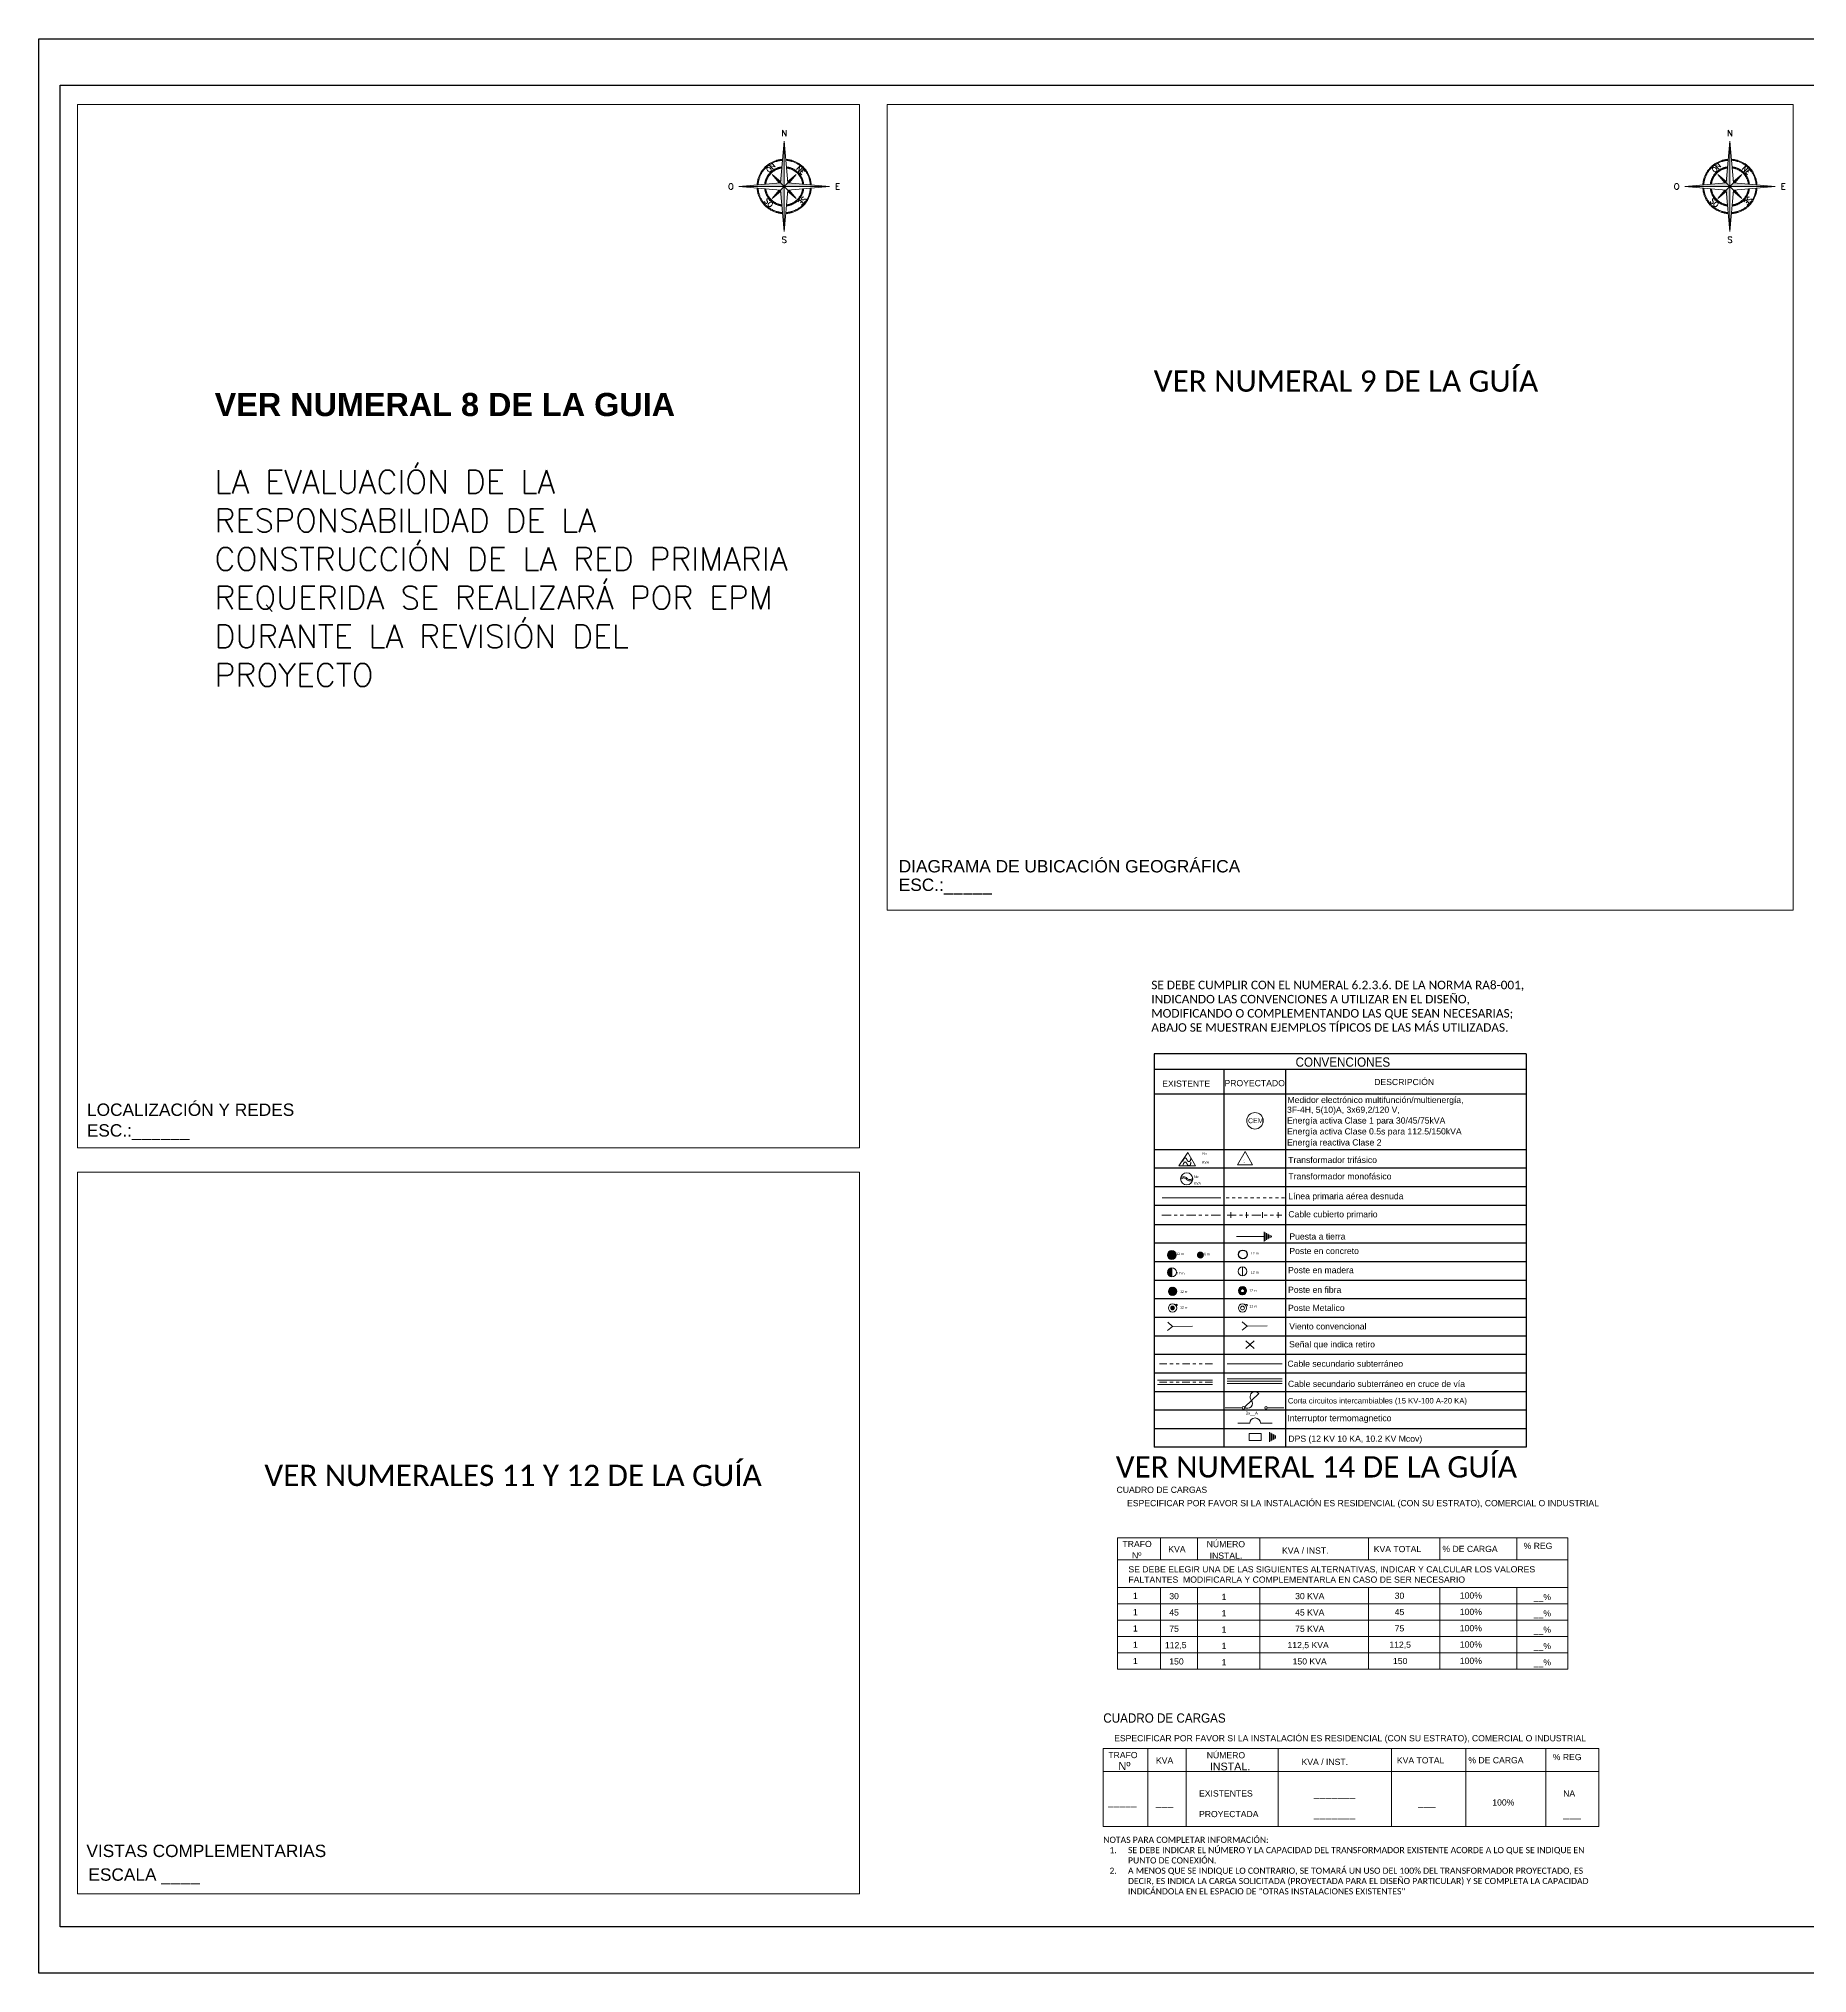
# Model space of a CAD drawing. Header units: millimetres. Extents: x 168 to 394, y 129 to 255.
# Drawn here: x 246.3 to 303.6, y 171.6 to 234.2 of the extents above; entities that cross this region are included whole.
import ezdxf
from ezdxf.enums import TextEntityAlignment as Align

# ---------------------------------------------------------------- set-up
doc = ezdxf.new("R2010")
doc.units = ezdxf.units.MM
for name, pattern in [('ACAD_ISO09W100', [45, 24, -3, 6, -3, 6, -3]), ('ACAD_ISO12W100', [21, 12, -3, 0, -3, 0, -3]), ('DASHEDX2', [1.5, 1, -0.5]), ('HIDDEN', [0.375, 0.25, -0.125])]:
    doc.linetypes.add(name, pattern=pattern)
for name, color, linetype, lineweight in [('Cuadro de Carga', 7, 'Continuous', 25), ('Cuadro de conveciones', 7, 'Continuous', 25), ('Electricos', 6, 'Continuous', 20), ('Esquemas', 7, 'Continuous', 13), ('Norte', 6, 'Continuous', 13), ('Rotulo', 7, 'Continuous', 30), ('textos', 7, 'Continuous', 13)]:
    doc.layers.add(name, color=color, linetype=linetype, lineweight=lineweight)
doc.layers.add('Viewports', color=7, linetype='Continuous', plot=False)
doc.styles.add('0.08', font='', dxfattribs={"height": 0.08})
doc.styles.add('0.2', font='', dxfattribs={"height": 0.2})
doc.styles.add('0.3', font='', dxfattribs={"height": 0.3})
doc.styles.add('0.4', font='', dxfattribs={"height": 0.4})
doc.styles.add('Arial (bold italic)', font='romans.shx')
doc.styles.add('Arial (italic)', font='romans.shx')
doc.styles.add('RomanS', font='romans.shx')
doc.styles.get("Standard").update_dxf_attribs({"font": '', "height": 0.1})
doc.styles.add('Textos Titulos', font='', dxfattribs={"height": 0.2})
doc.styles.get('0.08').set_extended_font_data('@Arial Unicode MS')
doc.styles.get('0.2').set_extended_font_data('@Arial Unicode MS')
doc.styles.get('0.3').set_extended_font_data('@Arial Unicode MS')
doc.styles.get('0.4').set_extended_font_data('@Arial Unicode MS')
doc.styles.get('Standard').set_extended_font_data('@Arial Unicode MS')
doc.styles.get('Textos Titulos').set_extended_font_data('@Arial Unicode MS')
doc.linetypes.add('L-SEC-P', pattern='A,0.30342,["I",RomanS,S=0.1536,R=0,X=0,Y=-0.079812],0.360527,-0.175074,0.110701,-0.192518,0.106971,-0.161469', length=1.41068)
pattern_1 = [(0, (0, 0), (0, 6.985), [5.08, -1.905]), (90, (0, 0), (-6.985, 4e-16), [5.08, -1.905])]

# ---------------------------------------------------------------- blocks, each defined once
blk = doc.blocks.new('NORTE')
at = {"layer": 'Norte'}
for p, q in [((0, 5.6), (-0.46, 0.46)), ((0, -5.6), (0, 5.6)), ((0.46, 0.46), (0, 5.6)), ((-5.6, 0), (-0.46, 0.46)), ((1.48, 1.48), (-1.48, -1.48)), ((-1.48, 1.48), (1.48, -1.48)), ((-0.62, 0.45), (-1.48, 1.48)), ((-1.48, 1.48), (-0.45, 0.62)), ((1.48, 1.48), (0.45, 0.62)), ((5.6, 0), (0.46, 0.46)), ((0.62, 0.45), (1.48, 1.48)), ((-5.6, 0), (5.6, 0)), ((-0.46, -0.46), (-5.6, 0)), ((-0.62, -0.45), (-1.48, -1.48)), ((-1.48, -1.48), (-0.45, -0.62)), ((0, -5.6), (-0.46, -0.46)), ((0.46, -0.46), (0, -5.6)), ((1.48, -1.48), (0.45, -0.62)), ((0.46, -0.46), (5.6, 0)), ((0.62, -0.45), (1.48, -1.48))]:
    blk.add_line(p, q, dxfattribs=at)
for points in [[(-0.2, 3.35), (-1.03, 3.3), (-2.45, 2.45), (-3.3, 1.03), (-3.35, 0.2)], [(-0.2, 3.24), (-0.99, 3.19), (-2.36, 2.36), (-3.19, 0.99), (-3.24, 0.2)], [(-0.31, 2.41), (-0.85, 2.34), (-1.76, 1.76), (-2.34, 0.85), (-2.41, 0.31)], [(3.35, 0.2), (3.3, 1.03), (2.45, 2.45), (1.03, 3.3), (0.2, 3.35)], [(3.24, 0.2), (3.19, 0.99), (2.36, 2.36), (0.99, 3.19), (0.2, 3.24)], [(2.41, 0.31), (2.34, 0.85), (1.76, 1.76), (0.85, 2.34), (0.31, 2.41)], [(-0.3, 2.29), (-0.81, 2.22), (-1.67, 1.67), (-2.22, 0.81), (-2.29, 0.3)], [(2.29, 0.3), (2.22, 0.81), (1.67, 1.67), (0.81, 2.22), (0.3, 2.29)], [(-3.35, -0.2), (-3.3, -1.03), (-2.45, -2.45), (-1.03, -3.3), (-0.2, -3.35)], [(-3.24, -0.2), (-3.19, -0.99), (-2.36, -2.36), (-0.99, -3.19), (-0.2, -3.24)], [(-2.41, -0.31), (-2.34, -0.85), (-1.76, -1.76), (-0.85, -2.34), (-0.31, -2.41)], [(-2.29, -0.3), (-2.22, -0.81), (-1.67, -1.67), (-0.81, -2.22), (-0.3, -2.29)], [(0.2, -3.24), (0.99, -3.19), (2.36, -2.36), (3.19, -0.99), (3.24, -0.2)], [(0.2, -3.35), (1.03, -3.3), (2.45, -2.45), (3.3, -1.03), (3.35, -0.2)], [(0.3, -2.29), (0.81, -2.22), (1.67, -1.67), (2.22, -0.81), (2.29, -0.3)], [(0.31, -2.41), (0.85, -2.34), (1.76, -1.76), (2.34, -0.85), (2.41, -0.31)]]:
    blk.add_open_spline(points, degree=2, dxfattribs=at)
for points in [[(0, 0), (-0.46, 0.46), (0, 0), (0, 5.6)], [(-5.6, 0), (0, 0), (-5.6, 0), (-0.46, 0.46)], [(-0.46, 0.46), (-0.45, 0.62), (-0.46, 0.46), (-1.48, 1.48)], [(0, 0), (0.46, 0.46), (0, 0), (5.6, 0)], [(0.46, 0.46), (0.45, 0.62), (0.46, 0.46), (1.48, 1.48)], [(-0.46, -0.46), (-0.45, -0.62), (-0.46, -0.46), (-1.48, -1.48)], [(0, 0), (-0.46, -0.46), (0, 0), (0, -5.6)], [(0.46, -0.46), (0.45, -0.62), (0.46, -0.46), (1.48, -1.48)]]:
    blk.add_solid(points, dxfattribs=at)
for s, style, p in [('N', 'Arial (bold italic)', (0, 6.6)), ('O', 'Arial (italic)', (-6.6, 0)), ('E', 'Arial (italic)', (6.6, 0)), ('S', 'Arial (italic)', (0, -6.6))]:
    blk.add_text(s, height=0.75, dxfattribs=dict(at, style=style)).set_placement(p, align=Align.MIDDLE_CENTER)
at = {"layer": 'Norte', "style": 'Arial (italic)'}
for s, rotation, p in [('NO', 225, (-1.47, 2.94)), ('NE', 315, (1.43, 2.16)), ('SO', 315, (-2.54, -1.85)), ('SE', 225, (2.41, -1.19))]:
    blk.add_text(s, height=0.627, rotation=rotation, dxfattribs=at).set_placement(p)

msp = doc.modelspace()

# ---------------------------------------------------------------- hatches: boundary and pattern name
at = {"lineweight": 0}
h = msp.add_hatch(dxfattribs=at)
h.set_pattern_fill('ANGLE', color=256)
h.set_pattern_definition(pattern_1)
h.paths.add_polyline_path([(278.89166, 195.01573), (278.85537, 195.06695), (278.7167, 194.9368)])
h = msp.add_hatch(dxfattribs=at)
h.set_pattern_fill('ANGLE', color=256)
h.set_pattern_definition(pattern_1)
h.paths.add_polyline_path([(279.33556, 194.47127), (279.18771, 194.35266), (279.23097, 194.30946)])
h = msp.add_hatch(dxfattribs=at)
h.set_pattern_fill('ANGLE', color=256)
h.set_pattern_definition(pattern_1)
h.paths.add_polyline_path([(279.92986, 194.61226), (279.81327, 194.55364), (279.80532, 194.53304), (279.95011, 194.55285)])
h.paths.add_polyline_path([(279.81327, 194.55364), (279.75994, 194.52683), (279.80532, 194.53304)])
h = msp.add_hatch()
h.set_pattern_fill('ANGLE', color=256)
h.set_pattern_definition([(0, (1.884, 0), (0, 6.985), [5.08, -1.905]), (90, (1.884, 0), (-6.985, 4e-16), [5.08, -1.905])])
h.paths.add_polyline_path([(295.6039, 193.44683, 1), (295.31472, 193.44683, 1)])
h = msp.add_hatch()
h.set_pattern_fill('ANGLE', color=256)
h.set_pattern_definition([(0, (0, -2.267), (0, 6.985), [5.08, -1.905]), (90, (0, -2.267), (-6.985, 4e-16), [5.08, -1.905])])
h.paths.add_polyline_path([(293.72013, 191.17953, 1), (293.43095, 191.17953, 1)])
at = {"layer": 'Electricos'}
for points in [[(282.87903, 194.81254, 1), (283.16687, 194.81254, 1.00000241)], [(284.02857, 194.89091, 1), (283.86915, 194.7315, 1.00000241)], [(283.02728, 194.39495, 0.41421356), (282.88337, 194.25104, 0.41421356), (283.02728, 194.10713)]]:
    msp.add_hatch(color=256, dxfattribs=at).paths.add_polyline_path(points)
at = {"layer": 'Electricos', "linetype": 'ByBlock', "lineweight": -2}
h = msp.add_hatch(color=256, dxfattribs=at)
h.dxf.hatch_style = 1
h.paths.add_polyline_path([(283.1086, 193.63735, 1), (282.98672, 193.63735, 1)])
h = msp.add_hatch(color=256, dxfattribs=at)
h.dxf.hatch_style = 1
h.paths.add_polyline_path([(283.1086, 193.09562, 1), (282.98672, 193.09562, 1)])
at = {"layer": 'Electricos'}
h = msp.add_hatch(color=256, dxfattribs=at)
h.dxf.hatch_style = 1
h.paths.add_polyline_path([(283.20044, 193.19572, 1), (283.14516, 193.19572, 0.14097982), (283.14939, 193.18103, -0.01188317), (283.15333, 193.1761, 0.66682786)])

# ---------------------------------------------------------------- linework, layer by layer
at = {"layer": 'Cuadro de Carga', "lineweight": 0}
for p, q in [((282.65825, 185.66552), (282.65825, 184.94515)), ((283.85051, 185.66552), (283.85051, 184.94515)), ((285.86855, 185.66552), (285.86855, 184.94515)), ((289.39274, 185.66552), (289.39274, 184.94515)), ((291.70166, 185.66552), (291.70166, 184.94515)), ((294.19204, 185.66552), (294.19204, 184.94515)), ((281.27027, 184.94515), (295.83889, 184.94515)), ((281.27027, 184.05786), (295.83889, 184.05786)), ((282.65825, 184.05786), (282.65825, 183.52956)), ((283.85051, 184.05786), (283.85051, 183.52956)), ((285.86855, 184.05786), (285.86855, 183.52956)), ((289.39274, 184.05786), (289.39274, 183.52956)), ((291.70166, 184.05786), (291.70166, 183.52956)), ((294.19204, 184.05786), (294.19204, 183.52956)), ((281.27027, 183.52956), (295.83889, 183.52956)), ((282.65825, 183.52956), (282.65825, 183.00127)), ((283.85051, 183.52956), (283.85051, 183.00127)), ((285.86855, 183.52956), (285.86855, 183.00127)), ((289.39274, 183.52956), (289.39274, 183.00127)), ((291.70166, 183.52956), (291.70166, 183.00127)), ((294.19204, 183.52956), (294.19204, 183.00127)), ((281.27027, 183.00127), (295.83889, 183.00127)), ((282.65825, 183.00127), (282.65825, 182.47297)), ((283.85051, 183.00127), (283.85051, 182.47297)), ((285.86855, 183.00127), (285.86855, 182.47297)), ((289.39274, 183.00127), (289.39274, 182.47297)), ((291.70166, 183.00127), (291.70166, 182.47297)), ((294.19204, 183.00127), (294.19204, 182.47297)), ((281.27027, 182.47297), (295.83889, 182.47297)), ((282.65825, 182.47297), (282.65825, 181.94467)), ((283.85051, 182.47297), (283.85051, 181.94467)), ((285.86855, 182.47297), (285.86855, 181.94467)), ((289.39274, 182.47297), (289.39274, 181.94467)), ((291.70166, 182.47297), (291.70166, 181.94467)), ((294.19204, 182.47297), (294.19204, 181.94467)), ((281.27027, 181.94467), (295.83889, 181.94467)), ((282.65825, 181.94467), (282.65825, 181.41637)), ((283.85051, 181.94467), (283.85051, 181.41637)), ((285.86855, 181.94467), (285.86855, 181.41637)), ((289.39274, 181.94467), (289.39274, 181.41637)), ((291.70166, 181.94467), (291.70166, 181.41637)), ((294.19204, 181.94467), (294.19204, 181.41637)), ((280.80597, 178.84746), (296.83946, 178.84746)), ((280.80597, 178.84746), (280.80597, 176.32085)), ((282.24947, 178.84746), (282.24947, 176.32085)), ((283.48944, 178.84746), (283.48944, 176.32085)), ((286.47025, 178.84746), (286.47025, 176.32085)), ((290.13543, 178.84746), (290.13543, 176.32085)), ((292.53672, 178.84746), (292.53672, 176.32085)), ((295.12672, 178.84746), (295.12672, 176.32085)), ((296.83946, 178.84746), (296.83946, 176.32085)), ((280.80597, 178.09828), (296.83946, 178.09828)), ((280.80597, 176.32085), (296.83946, 176.32085))]:
    msp.add_line(p, q, dxfattribs=at)
msp.add_lwpolyline([(281.27027, 185.66552), (295.83889, 185.66552), (295.83889, 181.41637), (281.27027, 181.41637)], close=True, dxfattribs=at)
at = {"layer": 'Cuadro de conveciones'}
for p, q in [((294.48902, 201.31964), (282.45141, 201.31964)), ((294.48902, 200.81964), (282.45141, 200.81964)), ((294.48922, 200.01964), (282.45161, 200.01964)), ((294.48941, 198.21964), (282.45181, 198.21964)), ((294.48935, 197.61964), (282.45174, 197.61964)), ((294.48935, 197.01964), (282.45174, 197.01964)), ((294.48935, 196.41964), (282.45174, 196.41964)), ((294.48932, 195.7903), (282.45172, 195.7903)), ((294.48897, 195.1903), (282.45137, 195.1903)), ((294.48897, 194.5903), (282.45137, 194.5903)), ((294.48897, 193.9903), (282.45137, 193.9903)), ((294.48897, 193.3903), (282.45137, 193.3903)), ((294.48897, 192.7903), (282.45137, 192.7903)), ((294.48897, 192.1903), (282.45137, 192.1903)), ((294.48897, 191.5903), (282.45137, 191.5903)), ((294.48897, 190.9903), (282.45137, 190.9903)), ((294.48897, 190.3903), (282.45137, 190.3903)), ((294.48897, 189.7903), (282.45137, 189.7903)), ((294.48897, 189.1903), (282.45137, 189.1903)), ((294.49022, 189.1903), (282.45262, 189.1903)), ((294.49022, 188.5903), (282.45262, 188.5903))]:
    msp.add_line(p, q, dxfattribs=at)
for points in [[(282.45141, 201.31964), (282.45277, 188.5903)], [(294.48902, 201.31964), (294.48899, 188.5903)], [(284.70654, 200.81964), (284.70654, 188.5903)], [(286.70762, 200.81964), (286.70762, 188.5903)]]:
    msp.add_lwpolyline(points, dxfattribs=at)
at = {"layer": 'Electricos', "linetype": 'ByBlock'}
for p, q in [((282.915, 193.64398, -0.73298), (283.03615, 193.50502, -0.73298)), ((282.91927, 193.60329, -0.73298), (282.98405, 193.52074, -0.73298)), ((282.9227, 193.68238, -0.73298), (283.07297, 193.50695, -0.73298)), ((282.93417, 193.70637, -0.73298), (282.98744, 193.64669, -0.73298)), ((282.94861, 193.72586, -0.73298), (282.99729, 193.67165, -0.73298)), ((282.96687, 193.74279, -0.73298), (283.01731, 193.6902, -0.73298)), ((282.99041, 193.75721, -0.73298), (283.04821, 193.69829, -0.73298)), ((283.01674, 193.76653, -0.73298), (283.17671, 193.60589, -0.73298)), ((283.05013, 193.57646, -0.73298), (283.1034, 193.51678, -0.73298)), ((283.0535, 193.77005, -0.73298), (283.18048, 193.63916, -0.73298)), ((283.07636, 193.58359, -0.73298), (283.12503, 193.52938, -0.73298)), ((283.08571, 193.76462, -0.73298), (283.17505, 193.67499, -0.73298)), ((283.0992, 193.60482, -0.73298), (283.14963, 193.55223, -0.73298)), ((283.1086, 193.63673, -0.73298), (283.1664, 193.57781, -0.73298)), ((285.17835, 193.66301), (285.29951, 193.52405)), ((285.18263, 193.62232), (285.24741, 193.53977)), ((285.18606, 193.70141), (285.33633, 193.52598)), ((285.19753, 193.7254), (285.2508, 193.66572)), ((285.21197, 193.74489), (285.26064, 193.69068)), ((285.23023, 193.76182), (285.28067, 193.70923)), ((285.25377, 193.77624), (285.31157, 193.71732)), ((285.2801, 193.78556), (285.44007, 193.62492)), ((285.31349, 193.59549), (285.36675, 193.53581)), ((285.31686, 193.78908), (285.44384, 193.65819)), ((285.33971, 193.60262), (285.38839, 193.54841)), ((285.34906, 193.78365), (285.43841, 193.69402)), ((285.36255, 193.62385), (285.41299, 193.57126)), ((285.37196, 193.65576), (285.42976, 193.59684))]:
    msp.add_line(p, q, dxfattribs=at)
at = {"layer": 'Electricos'}
for p, q in [((285.41567, 192.03078), (285.69261, 191.78499)), ((285.41605, 191.78456), (285.69223, 192.03121))]:
    msp.add_line(p, q, dxfattribs=at)
for points in [[(283.25453, 197.69555), (283.54558, 198.12535), (283.79278, 197.6972)], [(285.14504, 197.73245), (285.39223, 198.1606), (285.63942, 197.73245)], [(285.91279, 188.80934), (285.91279, 189.03683), (285.52316, 189.03683), (285.52316, 188.80934)]]:
    msp.add_lwpolyline(points, close=True, dxfattribs=at)
for points in [[(283.37669, 197.84046), (283.3858, 197.86471), (283.39394, 197.88445), (283.40121, 197.90022), (283.4077, 197.9126), (283.41354, 197.92212), (283.4188, 197.92936), (283.42359, 197.93485), (283.42802, 197.93917), (283.43217, 197.94278), (283.43609, 197.9458), (283.43983, 197.94827), (283.44341, 197.95021), (283.44688, 197.95166), (283.45028, 197.95266), (283.45364, 197.95323), (283.45701, 197.95341), (283.46042, 197.95323), (283.46385, 197.95269), (283.4673, 197.95179), (283.47074, 197.95051), (283.47415, 197.94885), (283.47753, 197.9468), (283.48085, 197.94437), (283.4841, 197.94155), (283.48727, 197.93833), (283.49034, 197.93475), (283.49333, 197.93087), (283.49622, 197.92672), (283.49903, 197.92234), (283.50175, 197.91779), (283.50438, 197.9131), (283.50692, 197.90833), (283.50937, 197.9035), (283.51176, 197.89866), (283.51413, 197.89381), (283.51648, 197.88899), (283.51886, 197.88421), (283.52129, 197.87949), (283.52379, 197.87487), (283.5264, 197.87036), (283.52914, 197.86598), (283.53201, 197.86178), (283.535, 197.85779), (283.53811, 197.85404), (283.54132, 197.85059), (283.54465, 197.84747), (283.54807, 197.84471), (283.55159, 197.84236), (283.5552, 197.84044), (283.55889, 197.83895), (283.56266, 197.83785), (283.5665, 197.83714), (283.57041, 197.83678), (283.57438, 197.83675), (283.57841, 197.83704), (283.58248, 197.83761), (283.5866, 197.83846), (283.59073, 197.8396), (283.59483, 197.84105), (283.59888, 197.84283), (283.60284, 197.84497), (283.60668, 197.84749), (283.61036, 197.85041), (283.61385, 197.85375), (283.61712, 197.85752), (283.62016, 197.8617), (283.62296, 197.86625), (283.62549, 197.87113), (283.62776, 197.8763), (283.62976, 197.88171), (283.63146, 197.88734), (283.63286, 197.89314), (283.63396, 197.89909), (283.63483, 197.90526), (283.63553, 197.91173), (283.63613, 197.91859), (283.63671, 197.92591), (283.63734, 197.93378), (283.63809, 197.94229), (283.63904, 197.95151)], [(283.37669, 197.70947), (283.3858, 197.73372), (283.39394, 197.75346), (283.40121, 197.76924), (283.4077, 197.78161), (283.41354, 197.79114), (283.4188, 197.79837), (283.42359, 197.80387), (283.42802, 197.80819), (283.43217, 197.8118), (283.43609, 197.81482), (283.43983, 197.81728), (283.44341, 197.81922), (283.44688, 197.82067), (283.45028, 197.82167), (283.45364, 197.82224), (283.45701, 197.82242), (283.46042, 197.82225), (283.46385, 197.82171), (283.4673, 197.8208), (283.47074, 197.81952), (283.47415, 197.81786), (283.47753, 197.81582), (283.48085, 197.81339), (283.4841, 197.81056), (283.48727, 197.80734), (283.49034, 197.80377), (283.49333, 197.79988), (283.49622, 197.79573), (283.49903, 197.79135), (283.50175, 197.7868), (283.50438, 197.78211), (283.50692, 197.77734), (283.50937, 197.77251), (283.51176, 197.76767), (283.51413, 197.76282), (283.51648, 197.758), (283.51886, 197.75322), (283.52129, 197.74851), (283.52379, 197.74388), (283.5264, 197.73937), (283.52914, 197.735), (283.53201, 197.73079), (283.535, 197.7268), (283.53811, 197.72306), (283.54132, 197.7196), (283.54465, 197.71648), (283.54807, 197.71372), (283.55159, 197.71137), (283.5552, 197.70945), (283.55889, 197.70796), (283.56266, 197.70687), (283.5665, 197.70615), (283.57041, 197.70579), (283.57438, 197.70576), (283.57841, 197.70605), (283.58248, 197.70662), (283.5866, 197.70747), (283.59073, 197.70861), (283.59483, 197.71006), (283.59888, 197.71184), (283.60284, 197.71398), (283.60668, 197.7165), (283.61036, 197.71942), (283.61385, 197.72276), (283.61712, 197.72654), (283.62016, 197.73072), (283.62296, 197.73527), (283.62549, 197.74014), (283.62776, 197.74531), (283.62976, 197.75072), (283.63146, 197.75635), (283.63286, 197.76215), (283.63396, 197.76811), (283.63483, 197.77428), (283.63553, 197.78075), (283.63613, 197.7876), (283.63671, 197.79492), (283.63734, 197.8028), (283.63809, 197.8113), (283.63904, 197.82053)], [(285.11177, 195.41031), (285.72994, 195.41031), (286.00909, 195.41031)], [(286.00909, 195.25331), (286.00909, 195.5673)], [(286.04834, 195.27597), (286.04834, 195.54464)], [(286.08759, 195.29863), (286.08759, 195.52198)], [(286.12684, 195.32129), (286.12684, 195.49932)], [(286.16609, 195.34395), (286.16609, 195.47666)], [(286.20534, 195.36661), (286.20534, 195.454)], [(286.24459, 195.38927), (286.24459, 195.43134)], [(285.31102, 194.42562), (285.31102, 194.13815)], [(285.84483, 190.32912), (285.37188, 189.89317)], [(284.7494, 189.86656), (285.30378, 189.86656)], [(286.11493, 189.86656), (286.64645, 189.86656)], [(286.1836, 188.76518), (286.1836, 189.08099)], [(286.22308, 188.78797), (286.22308, 189.0582)], [(286.26256, 188.81077), (286.26256, 189.03541)], [(286.30203, 188.83356), (286.30203, 189.01262)], [(286.34151, 188.85635), (286.34151, 188.98983)], [(286.38099, 188.87914), (286.38099, 188.96704)]]:
    msp.add_lwpolyline(points, dxfattribs=at)
for points, format in [([(283.31021, 197.25852, -0.47743174), (283.50558, 197.25743, 0.46147548), (283.7007, 197.25612)], "xyb"), ([(283.31046, 197.29807, -0.47646542), (283.50558, 197.29668, 0.46233782), (283.70094, 197.29564)], "xyb"), ([(285.37188, 189.89317, 0.95052369), (285.59552, 190.1174, -1), (285.84483, 190.32912)], "xyb"), ([(285.18738, 188.92309, 0, 0, 0), (285.57775, 188.92309, 0.02171, 0, 0), (285.63461, 188.92309, 0, 0, 0)], "xyseb"), ([(286.1836, 188.92309, 0, 0, 0), (285.79324, 188.92309, 0.02171, 0, 0), (285.73638, 188.92309, 0, 0, 0)], "xyseb")]:
    msp.add_lwpolyline(points, format=format, dxfattribs=at)
at = {"layer": 'Electricos', "lineweight": 20, "ltscale": 0.25}
for points in [[(284.60472, 196.66566), (282.70767, 196.66566)], [(284.93283, 196.19901), (284.93305, 196.01436)], [(285.43687, 196.19901), (285.43709, 196.01436)], [(285.96301, 196.19901), (285.96323, 196.01436)], [(286.46476, 196.19901), (286.46498, 196.01436)]]:
    msp.add_lwpolyline(points, dxfattribs=at)
at = {"layer": 'Electricos', "linetype": 'HIDDEN', "lineweight": 20, "ltscale": 0.25}
msp.add_lwpolyline([(286.67536, 196.66566), (284.77831, 196.66566)], dxfattribs=at)
at = {"layer": 'Electricos', "linetype": 'ACAD_ISO12W100', "lineweight": 20, "ltscale": 0.025}
for points in [[(282.69831, 196.10669), (284.60472, 196.10669)], [(284.80976, 196.10669), (286.58747, 196.10669)]]:
    msp.add_lwpolyline(points, dxfattribs=at)
at = {"layer": 'Electricos', "elevation": -0.73298}
for points in [[(283.02728, 194.39495), (283.02728, 194.10713)], [(282.88384, 192.37154), (283.04766, 192.50351)], [(282.88924, 192.64193), (283.04766, 192.50351)], [(285.30029, 192.38272), (285.46412, 192.51469)], [(285.3057, 192.65311), (285.46412, 192.51469)]]:
    msp.add_lwpolyline(points, dxfattribs=at)
at = {"layer": 'Electricos', "linetype": 'ByBlock', "elevation": -0.73298}
msp.add_lwpolyline([(283.69782, 192.50868), (283.04766, 192.50351)], dxfattribs=at)
at = {"layer": 'Electricos', "linetype": 'DASHEDX2', "elevation": -0.73298}
msp.add_lwpolyline([(286.11428, 192.51987), (285.46412, 192.51469)], dxfattribs=at)
at = {"layer": 'Electricos', "linetype": 'ACAD_ISO09W100', "lineweight": 20, "ltscale": 0.01}
for points in [[(284.34449, 191.29407), (282.56325, 191.29407)], [(284.34334, 190.69407), (282.56211, 190.69407)]]:
    msp.add_lwpolyline(points, dxfattribs=at)
at = {"layer": 'Electricos', "linetype": 'L-SEC-P', "lineweight": 20, "ltscale": 0.4}
for points in [[(286.59852, 191.29407), (284.81728, 191.29407)], [(286.59691, 190.72995), (284.81567, 190.72995)]]:
    msp.add_lwpolyline(points, dxfattribs=at)
at = {"layer": 'Electricos', "lineweight": 20}
for points in [[(284.34334, 190.76602), (282.56211, 190.76602)], [(284.34334, 190.62211), (282.56211, 190.62211)], [(286.59691, 190.80191), (284.81567, 190.80191)], [(286.59691, 190.658), (284.81567, 190.658)]]:
    msp.add_lwpolyline(points, dxfattribs=at)
at = {"layer": 'Electricos', "linetype": 'ByBlock'}
for points in [[(285.1597, 189.36596), (285.54363, 189.36596)], [(285.89232, 189.36596), (286.27625, 189.36596)]]:
    msp.add_lwpolyline(points, dxfattribs=at)
at = {"layer": 'Electricos'}
for centre, radius in [((285.71572, 199.15617), 0.26648), ((283.50558, 197.27705), 0.19625), ((283.02295, 194.81254), 0.14392), ((283.02295, 194.81254), 0.14392), ((283.02295, 194.81254), 0.14392), ((283.02728, 194.25104, -0.73298), 0.14391), ((285.31102, 194.28206), 0.14391), ((285.34303, 189.86656), 0.03925), ((286.07568, 189.86656), 0.03925)]:
    msp.add_circle(centre, radius, dxfattribs=at)
at = {"layer": 'Electricos', "linetype": 'ByBlock'}
for centre, radius in [((283.04766, 193.63735, -0.73298), 0.13283), ((283.04766, 193.63735, -0.73298), 0.06094), ((285.31102, 193.65638), 0.13283), ((285.31102, 193.65638), 0.06094), ((283.04766, 193.09562, -0.73298), 0.13283), ((283.04766, 193.09562, -0.73298), 0.06094), ((283.1728, 193.19572, -0.73298), 0.02764), ((285.31102, 193.09562, -0.73298), 0.13283), ((285.31102, 193.09562, -0.73298), 0.06094), ((285.44189, 193.18739, -0.73298), 0.02764)]:
    msp.add_circle(centre, radius, dxfattribs=at)
msp.add_arc((285.71797, 189.36596), 0.17434, 0, 180, dxfattribs=at)
at = {"layer": 'Esquemas', "lineweight": 0}
for points in [[(247.60216, 232.04488), (272.91927, 232.04488), (272.91927, 198.27597), (247.60216, 198.27597)], [(273.8077, 232.04488), (303.13273, 232.04488), (303.13273, 205.96648), (273.8077, 205.96648)]]:
    msp.add_lwpolyline(points, close=True, dxfattribs=at)
at = {"layer": 'Esquemas'}
msp.add_lwpolyline([(247.60216, 197.4931), (272.91927, 197.4931), (272.91927, 174.13642), (247.60216, 174.13642)], close=True, dxfattribs=at)
at = {"layer": 'Rotulo'}
for points in [[(246.34809, 171.56972), (246.35344, 234.16972), (334.75127, 234.16972), (334.74593, 171.56972)], [(247.04732, 173.06972), (247.04732, 232.66972), (334.04732, 232.66972), (334.04732, 173.06972)]]:
    msp.add_lwpolyline(points, close=True, dxfattribs=at)
at = {"layer": 'Viewports'}
msp.add_circle((285.32335, 194.83033, 0.73298), 0.14392, dxfattribs=at)

# ---------------------------------------------------------------- block references
at = {"layer": 'Norte', "xscale": 0.2613554523714682, "yscale": 0.2613554523714682, "zscale": 0.2613554523714682}
for p in [(270.47797, 229.38918), (301.08673, 229.38918)]:
    msp.add_blockref('NORTE', p, dxfattribs=at)

# ---------------------------------------------------------------- texts
at = {"layer": 'Cuadro de Carga', "lineweight": 0}
for s, height, p in [('_____', 0.234541, (280.96811, 177.00569)), ('___', 0.24088, (282.51052, 176.99877))]:
    msp.add_text(s, height=height, dxfattribs=at).set_placement(p)
at = {"layer": 'Electricos', "style": '0.08'}
msp.add_text('3x__A', height=0.100007, dxfattribs=at).set_placement((285.4122, 189.64464))
at = {"layer": 'textos', "lineweight": 0}
for s, height, style, p in [('DIAGRAMA DE UBICACIÓN GEOGRÁFICA', 0.4, '0.4', (274.18504, 207.19208)), ('ESC.:_____', 0.4, '0.4', (274.18504, 206.59208)), ('LOCALIZACIÓN Y REDES', 0.4, '0.4', (247.91286, 199.31405)), ('ESC.:______', 0.4, '0.4', (247.90589, 198.64441)), ('CUADRO DE CARGAS', 0.2, '0.2', (281.23396, 187.11557)), ('TRAFO', 0.2, '0.2', (281.42617, 185.36236)), ('KVA', 0.2, '0.2', (282.90926, 185.19394)), ('NÚMERO', 0.2, '0.2', (284.15171, 185.35636)), ('KVA / INST.', 0.2, '0.2', (286.59071, 185.14913)), ('KVA TOTAL', 0.2, '0.2', (289.55903, 185.19789)), ('%%% DE CARGA', 0.2, '0.2', (291.78304, 185.20225)), ('%%% REG', 0.2, '0.2', (294.4095, 185.29999)), ('Nº', 0.2, '0.2', (281.7361, 184.9928)), ('INSTAL.', 0.2, '0.2', (284.24901, 184.98467)), ('1', 0.2, '0.2', (281.76589, 183.6864)), ('30', 0.2, '0.2', (282.94161, 183.6753)), ('1', 0.2, '0.2', (284.63536, 183.6495)), ('30 KVA', 0.2, '0.2', (287.01436, 183.67548)), ('30', 0.2, '0.2', (290.23746, 183.68858)), ('100%%%', 0.2, '0.2', (292.34516, 183.6946)), ('__%%%', 0.2, '0.2', (294.7365, 183.64647)), ('1', 0.2, '0.2', (281.76589, 183.1581)), ('1', 0.2, '0.2', (281.76589, 182.6298)), ('45', 0.2, '0.2', (282.94161, 183.147)), ('75', 0.2, '0.2', (282.94161, 182.6187)), ('1', 0.2, '0.2', (284.63536, 183.1212)), ('1', 0.2, '0.2', (284.63536, 182.59291)), ('45 KVA', 0.2, '0.2', (287.01436, 183.14718)), ('75 KVA', 0.2, '0.2', (287.01436, 182.61889)), ('45', 0.2, '0.2', (290.23746, 183.16028)), ('75', 0.2, '0.2', (290.23746, 182.63198)), ('100%%%', 0.2, '0.2', (292.34516, 183.16631)), ('100%%%', 0.2, '0.2', (292.34516, 182.63801)), ('__%%%', 0.2, '0.2', (294.7365, 183.11817)), ('1', 0.2, '0.2', (281.76589, 182.10151)), ('112,5', 0.2, '0.2', (282.80192, 182.09041)), ('1', 0.2, '0.2', (284.63536, 182.06461)), ('112,5 KVA', 0.2, '0.2', (286.76727, 182.09059)), ('112,5', 0.2, '0.2', (290.06404, 182.10369)), ('100%%%', 0.2, '0.2', (292.34516, 182.10971)), ('__%%%', 0.2, '0.2', (294.7365, 182.58988)), ('__%%%', 0.2, '0.2', (294.7365, 182.06158)), ('1', 0.2, '0.2', (281.76589, 181.57321)), ('150', 0.2, '0.2', (282.94161, 181.56211)), ('1', 0.2, '0.2', (284.63536, 181.53631)), ('150 KVA', 0.2, '0.2', (286.93399, 181.56229)), ('150', 0.2, '0.2', (290.18225, 181.57539)), ('100%%%', 0.2, '0.2', (292.34516, 181.58142)), ('__%%%', 0.2, '0.2', (294.7365, 181.53328)), ('TRAFO', 0.2, 'Textos Titulos', (280.96811, 178.53217)), ('KVA', 0.2, 'Textos Titulos', (282.51052, 178.35702)), ('NÚMERO', 0.2, 'Textos Titulos', (284.15487, 178.52594)), ('KVA / INST.', 0.2, 'Textos Titulos', (287.2213, 178.31042)), ('KVA TOTAL', 0.2, 'Textos Titulos', (290.30837, 178.36113)), ('%%% DE CARGA', 0.2, 'Textos Titulos', (292.62136, 178.36566)), ('%%% REG', 0.2, 'Textos Titulos', (295.35288, 178.46732)), ('EXISTENTES', 0.2, 'Textos Titulos', (283.90387, 177.29033)), ('100%%%', 0.2, 'Textos Titulos', (293.39643, 176.99877)), ('NA', 0.2, 'Textos Titulos', (295.68988, 177.29033)), ('PROYECTADA', 0.2, 'Textos Titulos', (283.90387, 176.62307))]:
    msp.add_text(s, height=height, dxfattribs=dict(at, style=style)).set_placement(p)
at = {"layer": 'textos', "style": '0.3', "width": 0.9}
msp.add_text('CONVENCIONES', height=0.3, dxfattribs=at).set_placement((287.02978, 200.90473))
at = {"layer": 'textos'}
for s, height, style, p in [('EXISTENTE', 0.2, '0.2', (282.7119, 200.25843)), ('PROYECTADO', 0.2, '0.2', (284.72776, 200.2741)), ('DESCRIPCIÓN', 0.2, '0.2', (289.57403, 200.31033)), ('Medidor electrónico multifunción/multienergía,', 0.2, '0.2', (286.76657, 199.73018)), ('3F-4H, 5(10)A, 3x69,2/120 V,', 0.2, '0.2', (286.75204, 199.41357)), ('Energía activa Clase 1 para 30/45/75kVA', 0.2, '0.2', (286.75204, 199.06381)), ('Energía activa Clase 0.5s para 112.5/150kVA', 0.2, '0.2', (286.75204, 198.71303)), ('Energía reactiva Clase 2 ', 0.2, '0.2', (286.75204, 198.35551)), (' 1 ', 0.08, '0.08', (285.30677, 197.8141)), ('Transformador trifásico ', 0.2, '0.2', (286.79222, 197.789)), ('Transformador monofásico ', 0.2, '0.2', (286.79507, 197.25895)), ('Línea primaria aérea desnuda ', 0.2, '0.2', (286.79353, 196.61713)), ('Cable cubierto primario', 0.2, '0.2', (286.79507, 196.03158)), ('Puesta a tierra', 0.2, '0.2', (286.82706, 195.31357)), ('Poste en concreto    ', 0.2, '0.2', (286.82706, 194.84347)), ('Poste en madera    ', 0.2, '0.2', (286.78555, 194.22348)), ('Poste en fibra', 0.2, '0.2', (286.78555, 193.58647)), ('Poste Metalico', 0.2, '0.2', (286.78555, 193.00106)), ('Viento convencional', 0.2, '0.2', (286.82265, 192.40388)), ('Señal que indica retiro', 0.2, '0.2', (286.81968, 191.82313)), ('Cable secundario subterráneo', 0.2, '0.2', (286.76508, 191.19596)), ('Cable secundario subterráneo en cruce de vía', 0.2, '0.2', (286.78143, 190.5436)), ('Corta circuitos intercambiables (15 KV-100 A-20 KA)', 0.1777873, '0.2', (286.78017, 190.00804)), ('Interruptor termomagnetico', 0.2, '0.2', (286.76428, 189.43456)), ('DPS (12 KV 10 KA, 10.2 KV Mcov)', 0.2, '0.2', (286.79617, 188.76956)), ('VISTAS COMPLEMENTARIAS', 0.4, '0.4', (247.89321, 175.33169)), ('ESCALA ____', 0.4, '0.4', (247.95756, 174.56508))]:
    msp.add_text(s, height=height, dxfattribs=dict(at, style=style)).set_placement(p)
at = {"layer": 'textos', "ltscale": 0.07, "style": '0.08'}
msp.add_text('CEM', height=0.16, dxfattribs=at).set_placement((285.49116, 199.0785))
at = {"layer": 'textos', "style": '0.08'}
for s, rotation, p in [('KVA', 359.6936638, (284.00349, 197.77239)), ('No', 359.6936638, (284.01648, 198.05658)), ('No', 359.6747, (283.74056, 197.30738, 0.01237)), ('KVA', 359.6747, (283.74056, 197.09339, 0.01237)), ('12 m', 359.6747, (283.16687, 194.81254)), ('8 m', 359.6747, (284.06897, 194.80375)), ('12 m', 359.6747, (285.58203, 194.83033)), ('12 m', 359.6747, (283.18229, 194.18276)), ('12 m', 359.6747, (285.58078, 194.21379)), ('12 m', 359.6747, (283.2894, 193.58647)), ('12 m', 359.6747, (285.53484, 193.62243)), ('12 m', 359.6747, (283.2894, 193.07415)), ('12 m', 359.6747, (285.53484, 193.11011))]:
    msp.add_text(s, height=0.08, rotation=rotation, dxfattribs=at).set_placement(p)
at = {"layer": 'textos', "lineweight": 0}
for style, p in [('0.2', (296.84856, 186.68394)), ('Textos Titulos', (296.43091, 179.0763))]:
    msp.add_text('ESPECIFICAR POR FAVOR SI LA INSTALACIÓN ES RESIDENCIAL (CON SU ESTRATO), COMERCIAL O INDUSTRIAL', height=0.2, dxfattribs=dict(at, style=style)).set_placement(p, align=Align.RIGHT)
at = {"layer": 'textos', "lineweight": 0, "style": '0.3', "width": 0.9}
msp.add_text('CUADRO DE CARGAS', height=0.3, dxfattribs=at).set_placement((280.80597, 179.6801))
at = {"layer": 'textos', "lineweight": 0}
for s, height, p in [('Nº', 0.259897, (281.29044, 178.14784)), ('INSTAL.', 0.247219, (284.25606, 178.13938)), ('_______', 0.247219, (287.61481, 177.29033)), ('_______', 0.247219, (287.61481, 176.62307)), ('___', 0.24088, (290.99514, 176.99877)), ('___', 0.247219, (295.68988, 176.62307))]:
    msp.add_text(s, height=height, dxfattribs=at).set_placement(p)
at = {"layer": 'textos', "attachment_point": 1}
for s, width, gutter_width, heights, insert, char_height, style in [('\\pxa0.66667;{\\fCalibri|b0|i0|c0|p34;\\H0.91667x;\\C0;VER NUMERAL 9 DE LA GUÍA}', 14.1488747, 12.5, [107.72195], (282.43905, 223.43438), 0.75, 'RomanS'), ('{\\fArial|b1|i0|c0|p34;VER NUMERAL 8 DE LA GUIA}\\P\\PLA EVALUACIÓN DE LA RESPONSABILIDAD DE LA CONSTRUCCIÓN DE LA RED PRIMARIA REQUERIDA SE REALIZARÁ POR EPM DURANTE LA REVISIÓN DEL PROYECTO', 18.9314982, 12.5, [17.62223], (252.04423, 222.708), 0.75, 'RomanS'), ('\\pxa0.66667;{\\fCalibri|b0|i0|c0|p34;\\H0.91667x;\\C0;SE DEBE CUMPLIR CON EL NUMERAL 6.2.3.6. DE LA NORMA RA8-001, INDICANDO LAS CONVENCIONES A UTILIZAR EN EL DISEÑO, MODIFICANDO O COMPLEMENTANDO LAS QUE SEAN NECESARIAS; ABAJO SE MUESTRAN EJEMPLOS TÍPICOS DE LAS MÁS UTILIZADAS.}', 12.1166173, 1.51304, [0], (282.35881, 203.68736), 0.3, '0.3'), ('\\pxa0.66667;{\\fCalibri|b0|i0|c0|p34;\\H0.91667x;\\C0;VER NUMERAL 14 DE LA GUÍA}', 17.838875, 19.65684, [169.39786], (281.20874, 188.29987), 0.75, 'RomanS'), ('\\pxa0.66667;{\\fCalibri|b0|i0|c0|p34;\\H0.91667x;\\C0;VER NUMERALES 11 Y 12 DE LA GUÍA}', 15.2427746, 12.5, [107.72195], (253.65409, 188.02556), 0.75, 'RomanS'), ('\\pxa0.66667;{\\fCalibri|b0|i0|c0|p34;\\C0;NOTAS PARA COMPLETAR INFORMACIÓN:\\P\\pi-3,l4,t4;1.^ISE DEBE INDICAR EL NÚMERO Y LA CAPACIDAD DEL TRANSFORMADOR EXISTENTE ACORDE A LO QUE SE INDIQUE EN PUNTO DE CONEXIÓN.\\P2.^IA MENOS QUE SE INDIQUE LO CONTRARIO, SE TOMARÁ UN USO DEL 100% DEL TRANSFORMADOR PROYECTADO, ES DECIR, ES INDICA LA CARGA SOLICITADA (PROYECTADA PARA EL DISEÑO PARTICULAR) Y SE COMPLETA LA CAPACIDAD INDICÁNDOLA EN EL ESPACIO DE "OTRAS INSTALACIONES EXISTENTES"}', 16.0334913, 19.65684, [169.39786], (280.80597, 175.99014), 0.2, 'RomanS')]:
    msp.add_mtext_dynamic_manual_height_columns(s, width=width, gutter_width=gutter_width, heights=heights, dxfattribs=dict(at, insert=insert, char_height=char_height, style=style))
at = {"layer": 'textos', "color": 7, "insert": (281.61747, 184.74254), "char_height": 0.2, "attachment_point": 1, "style": '0.2'}
msp.add_mtext_dynamic_manual_height_columns('SE DEBE ELEGIR UNA DE LAS SIGUIENTES ALTERNATIVAS, INDICAR Y CALCULAR LOS VALORES FALTANTES  MODIFICARLA Y COMPLEMENTARLA EN CASO DE SER NECESARIO', width=13.9183059, gutter_width=2.28781, heights=[0], dxfattribs=at)

doc.saveas('drawing.dxf')
